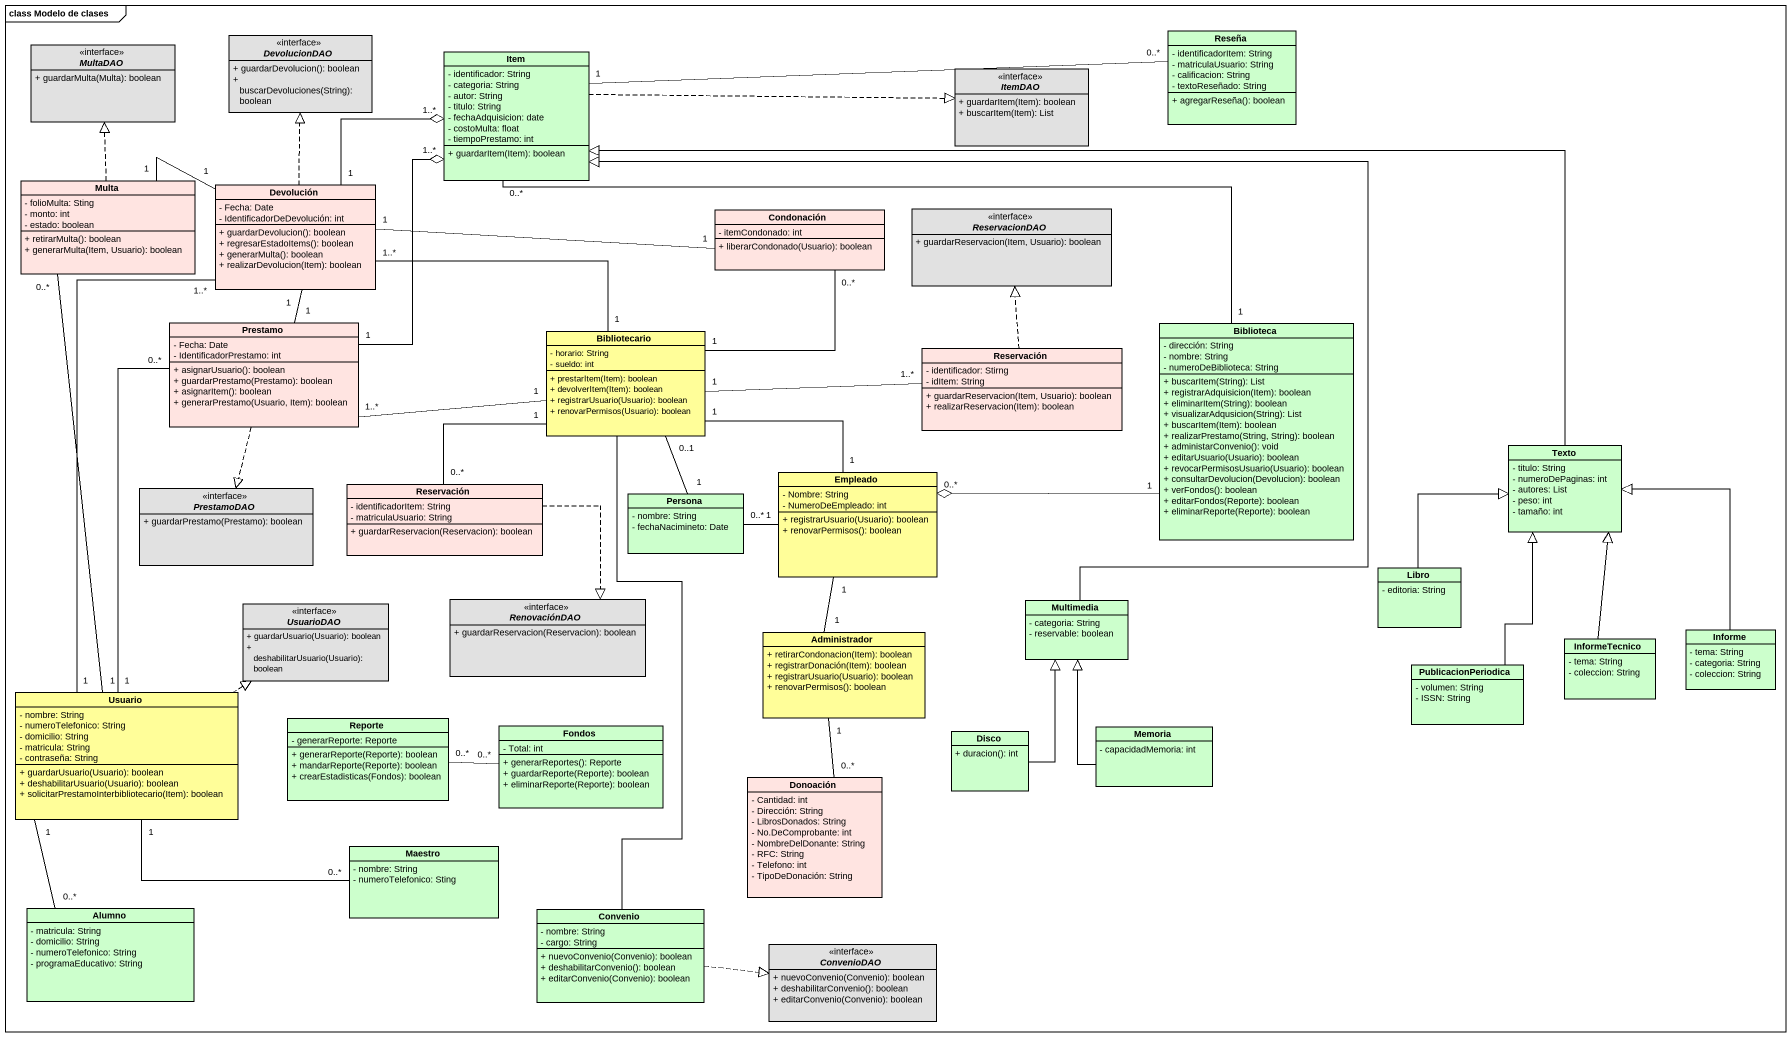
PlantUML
@startuml
mainframe class Modelo de clases
hide circle
hide empty members
skinparam classAttributeIconSize 0
class Reseña #CCFFCC {
  - identificadorItem: String
  - matriculaUsuario: String
  - calificacion: String
  - textoReseñado: String
  + agregarReseña(): boolean
}
interface MultaDAO #E1E1E1 {
  + guardarMulta(Multa): boolean
}
interface DevolucionDAO #E1E1E1 {
  + guardarDevolucion(): boolean
  + buscarDevoluciones(String): boolean
}
class Item #CCFFCC {
  - identificador: String
  - categoria: String
  - autor: String
  - titulo: String
  - fechaAdquisicion: date
  - costoMulta: float
  - tiempoPrestamo: int
  + guardarItem(Item): boolean
}
interface ItemDAO #E1E1E1 {
  + guardarItem(Item): boolean
  + buscarItem(Item): List
}
class Multa #FFE4E1 {
  - folioMulta: Sting
  - monto: int
  - estado: boolean
  + retirarMulta(): boolean
  + generarMulta(Item, Usuario): boolean
}
class Devolución #FFE4E1 {
  - Fecha: Date
  - IdentificadorDeDevolución: int
  + guardarDevolucion(): boolean
  + regresarEstadoItems(): boolean
  + generarMulta(): boolean
  + realizarDevolucion(Item): boolean
}
class Condonación #FFE4E1 {
  - itemCondonado: int
  + liberarCondonado(Usuario): boolean
}
interface ReservacionDAO #E1E1E1 {
  + guardarReservacion(Item, Usuario): boolean
}
class Prestamo #FFE4E1 {
  - Fecha: Date
  - IdentificadorPrestamo: int
  + asignarUsuario(): boolean
  + guardarPrestamo(Prestamo): boolean
  + asignarItem(): boolean
  + generarPrestamo(Usuario, Item): boolean
}
class Bibliotecario #FFFE99 {
  - horario: String
  - sueldo: int
  + prestarItem(Item): boolean
  + devolverItem(Item): boolean
  + registrarUsuario(Usuario): boolean
  + renovarPermisos(Usuario): boolean
}
class Biblioteca #CCFFCC {
  - dirección: String
  - nombre: String
  - numeroDeBiblioteca: String
  + buscarItem(String): List
  + registrarAdquisicion(Item): boolean
  + eliminarItem(String): boolean
  + visualizarAdqusicion(String): List
  + buscarItem(Item): boolean
  + realizarPrestamo(String, String): boolean
  + administarConvenio(): void
  + editarUsuario(Usuario): boolean
  + revocarPermisosUsuario(Usuario): boolean
  + consultarDevolucion(Devolucion): boolean
  + verFondos(): boolean
  + editarFondos(Reporte): boolean
  + eliminarReporte(Reporte): boolean
}
class Reservación #FFE4E1 {
  - identificador: Stirng
  - idItem: String
  + guardarReservacion(Item, Usuario): boolean
  + realizarReservacion(Item): boolean
}
class Texto #CCFFCC {
  - titulo: String
  - numeroDePaginas: int
  - autores: List
  - peso: int
  - tamaño: int
}
interface PrestamoDAO #E1E1E1 {
  + guardarPrestamo(Prestamo): boolean
}
class "Reservación" as Reservación_2 #FFE4E1 {
  - identificadorItem: String
  - matriculaUsuario: String
  + guardarReservacion(Reservacion): boolean
}
class Persona #CCFFCC {
  - nombre: String
  - fechaNacimineto: Date
}
class Empleado #FFFE99 {
  - Nombre: String
  - NumeroDeEmpleado: int
  + registrarUsuario(Usuario): boolean
  + renovarPermisos(): boolean
}
class Libro #CCFFCC {
  - editoria: String
}
interface UsuarioDAO #E1E1E1 {
  + guardarUsuario(Usuario): boolean
  + deshabilitarUsuario(Usuario): boolean
}
interface RenovaciónDAO #E1E1E1 {
  + guardarReservacion(Reservacion): boolean
}
class Multimedia #CCFFCC {
  - categoria: String
  - reservable: boolean
}
class Administrador #FFFE99 {
  + retirarCondonacion(Item): boolean
  + registrarDonación(Item): boolean
  + registrarUsuario(Usuario): boolean
  + renovarPermisos(): boolean
}
class InformeTecnico #CCFFCC {
  - tema: String
  - coleccion: String
}
class Informe #CCFFCC {
  - tema: String
  - categoria: String
  - coleccion: String
}
class PublicacionPeriodica #CCFFCC {
  - volumen: String
  - ISSN: String
}
class Usuario #FFFE99 {
  - nombre: String
  - numeroTelefonico: String
  - domicilio: String
  - matricula: String
  - contraseña: String
  + guardarUsuario(Usuario): boolean
  + deshabilitarUsuario(Usuario): boolean
  + solicitarPrestamoInterbibliotecario(Item): boolean
}
class Reporte #CCFFCC {
  - generarReporte: Reporte
  + generarReporte(Reporte): boolean
  + mandarReporte(Reporte): boolean
  + crearEstadisticas(Fondos): boolean
}
class Fondos #CCFFCC {
  - Total: int
  + generarReportes(): Reporte
  + guardarReporte(Reporte): boolean
  + eliminarReporte(Reporte): boolean
}
class Memoria #CCFFCC {
  - capacidadMemoria: int
}
class Disco #CCFFCC {
  + duracion(): int
}
class Donoación #FFE4E1 {
  - Cantidad: int
  - Dirección: String
  - LibrosDonados: String
  - No.DeComprobante: int
  - NombreDelDonante: String
  - RFC: String
  - Telefono: int
  - TipoDeDonación: String
}
class Maestro #CCFFCC {
  - nombre: String
  - numeroTelefonico: Sting
}
class Alumno #CCFFCC {
  - matricula: String
  - domicilio: String
  - numeroTelefonico: String
  - programaEducativo: String
}
class Convenio #CCFFCC {
  - nombre: String
  - cargo: String
  + nuevoConvenio(Convenio): boolean
  + deshabilitarConvenio(): boolean
  + editarConvenio(Convenio): boolean
}
interface ConvenioDAO #E1E1E1 {
  + nuevoConvenio(Convenio): boolean
  + deshabilitarConvenio(): boolean
  + editarConvenio(Convenio): boolean
}
Item "1" -right- "0..*" Reseña
Item .right.|> ItemDAO
Multa .up.|> MultaDAO
Multa "1" -right- "1" Devolución
Devolución .up.|> DevolucionDAO
Devolución "1" -right-o "1..*" Item
Devolución "1" -right- "1" Condonación
Devolución "1..*" -- "1" Usuario
Prestamo "1" -up-o "1..*" Item
Prestamo "1" -up- "1" Devolución
Prestamo ..|> PrestamoDAO
Prestamo "0..*" -- "1" Usuario
Bibliotecario "1" -left- "1..*" Devolución
Bibliotecario "1" -up- "0..*" Condonación
Bibliotecario "1" -left- "1..*" Prestamo
Bibliotecario "1" -right- "1..*" Reservación
Bibliotecario "1" -- "1" Empleado
Bibliotecario -- Convenio
Biblioteca "1" -left- "0..*" Item
Biblioteca "1" -left-o "0..*" Empleado
Reservación .up.|> ReservacionDAO
Texto -left-|> Item
Reservación_2 "0..*" -up- "1" Bibliotecario
Reservación_2 ..|> RenovaciónDAO
Persona "1" -up- "0..1" Bibliotecario
Persona "0..*" -right- "1" Empleado
Libro -up-|> Texto
Multimedia -up-|> Item
Administrador "1" -up- "1" Empleado
Administrador "1" -- "0..*" Donoación
InformeTecnico -up-|> Texto
Informe -up-|> Texto
PublicacionPeriodica -up-|> Texto
Usuario "1" -up- "0..*" Multa
Usuario .up.|> UsuarioDAO
Fondos "0..*" -left- "0..*" Reporte
Memoria -up-|> Multimedia
Disco -up-|> Multimedia
Maestro "0..*" -left- "1" Usuario
Alumno "0..*" -up- "1" Usuario
Convenio .right.|> ConvenioDAO
@enduml
